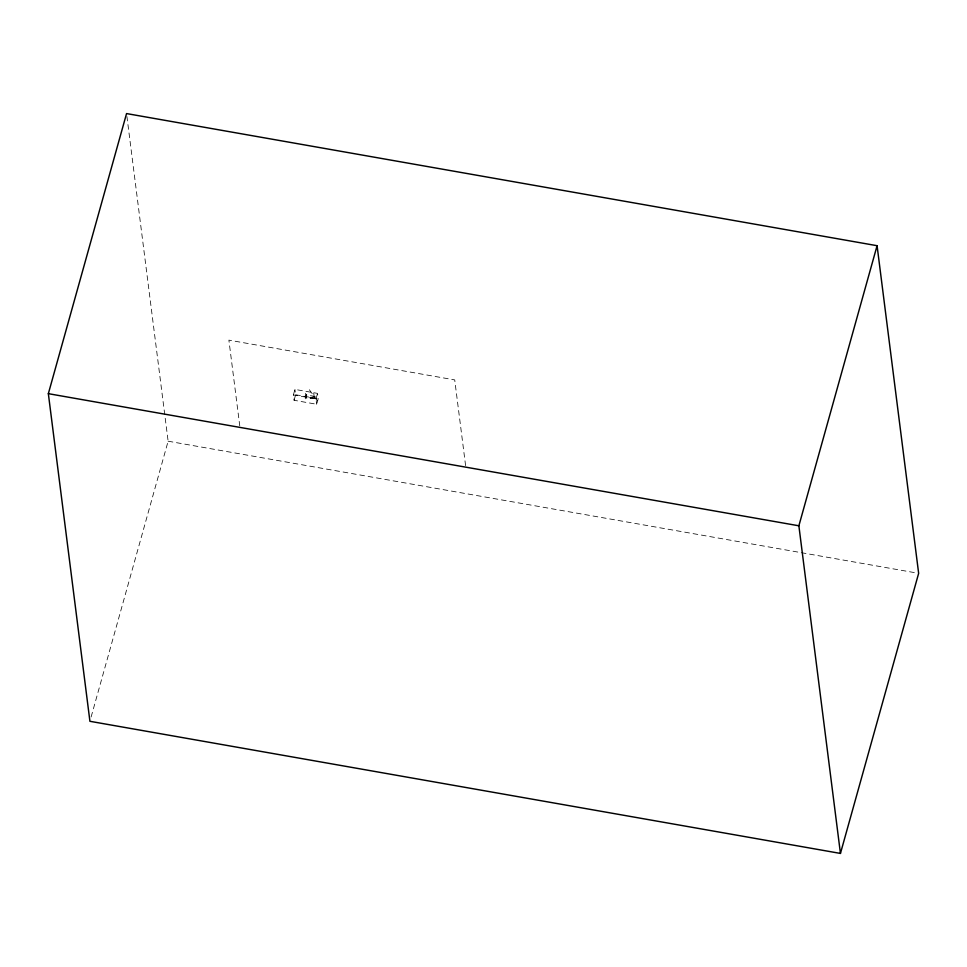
<?xml version="1.0" encoding="UTF-8"?>
<svg xmlns="http://www.w3.org/2000/svg" width="967" height="967" viewBox="0 0 967 967"><rect width="100%" height="100%" fill="white"/><g stroke="black" fill="none" stroke-linecap="round" stroke-linejoin="round"><path stroke-width="0.73" stroke-dasharray="4.83 3.63" d="M91.128 716.946L168.125 441.206L126.931 116.56M293.4 394.935L294.935 389.411L317.539 393.388L318.216 398.73L316.668 404.254L294.077 400.278L293.4 394.935L315.991 398.912L316.668 404.254M294.077 400.278L295.612 394.754L294.935 389.411M305.246 398.827L306.89 392.965M315.991 398.912L317.539 393.388M310.238 398.525L314.142 396.337M315.23 396.53L306.321 394.959L306.769 398.477M295.612 394.754L318.216 398.73M314.698 398.404L305.802 396.833L305.367 393.327M168.125 441.206L799.757 552.399M801.244 552.665L915.676 572.815M309.38 389.761L318.905 402.925M465.598 465.635L454.72 379.91L228.889 340.142L239.768 425.879M313.695 392.832L314.589 399.842"/><path stroke-width="1.45" d="M48.35 393.666L126.556 113.574L877.081 245.703L918.65 573.334L840.444 853.426L89.919 721.297L48.35 393.666L798.875 525.794L840.444 853.426M798.875 525.794L877.081 245.703"/></g></svg>
